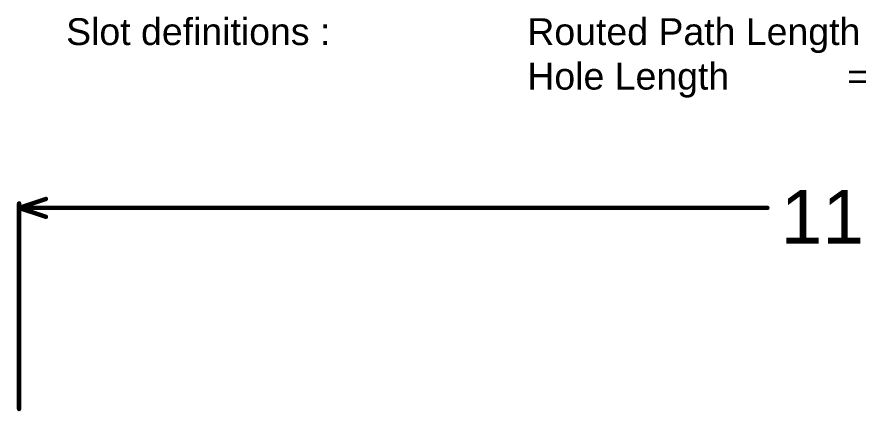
# Model space of a CAD drawing. Header units: inches. Extents: x 0 to 211, y 0 to 201.
# Drawn here: x -0.005 to 1.879, y 4.734 to 5.618 of the extents above; entities that cross this region are included whole.
import ezdxf

# ---------------------------------------------------------------- set-up
doc = ezdxf.new("R2010")
doc.units = ezdxf.units.IN
doc.header["$MEASUREMENT"] = 0
doc.layers.add('Dimension', color=6, linetype='Continuous')
doc.layers.add('Drill Drawing', color=1, linetype='Continuous')
doc.styles.add('Arial', font='', dxfattribs={"height": 0.2})
doc.styles.get('Arial').set_extended_font_data('Arial')

msp = doc.modelspace()

# ---------------------------------------------------------------- linework, layer by layer
at = {"layer": 'Dimension'}
for points in [[(0, 5.19, 0.01, 0.01, 0), (0.06, 5.21, 0.01, 0.01, 0)], [(0, 4.7394, 0.01, 0.01, 0), (0, 5.2, 0.01, 0.01, 0)], [(0, 5.19, 0.01, 0.01, 0), (0.06, 5.17, 0.01, 0.01, 0)], [(0, 5.19, 0.01, 0.01, 0), (1.6755, 5.19, 0.01, 0.01, 0)]]:
    msp.add_lwpolyline(points, format="xyseb", dxfattribs=at)
for points in [[(-0.0025, 5.2, 0.005, 0.005, 1), (0.0025, 5.2, 0.005, 0.005, 1)], [(0.0575, 5.21, 0.005, 0.005, 1), (0.0625, 5.21, 0.005, 0.005, 1)], [(-0.0025, 5.19, 0.005, 0.005, 1), (0.0025, 5.19, 0.005, 0.005, 1)], [(-0.0025, 5.19, 0.005, 0.005, 1), (0.0025, 5.19, 0.005, 0.005, 1)], [(-0.0025, 5.19, 0.005, 0.005, 1), (0.0025, 5.19, 0.005, 0.005, 1)], [(1.673, 5.19, 0.005, 0.005, 1), (1.678, 5.19, 0.005, 0.005, 1)], [(0.0575, 5.17, 0.005, 0.005, 1), (0.0625, 5.17, 0.005, 0.005, 1)], [(-0.0025, 4.7394, 0.005, 0.005, 1), (0.0025, 4.7394, 0.005, 0.005, 1)]]:
    msp.add_lwpolyline(points, format="xyseb", close=True, dxfattribs=at)

# ---------------------------------------------------------------- texts
at = {"layer": 'Dimension', "style": 'Arial'}
msp.add_text('110.00mm', height=0.12, dxfattribs=at).set_placement((1.7055, 5.11))
at = {"layer": 'Drill Drawing', "style": 'Arial'}
for s, p in [('Slot definitions :', (0.1054, 5.555)), ('Routed Path Length', (1.1381, 5.555)), ('Hole Length', (1.1381, 5.4551)), (' = Routed Path Length + Tool Size = Slot length as defined in the PCB layout', (1.8309, 5.4551))]:
    msp.add_text(s, height=0.06, dxfattribs=at).set_placement(p)

doc.saveas('drawing.dxf')
